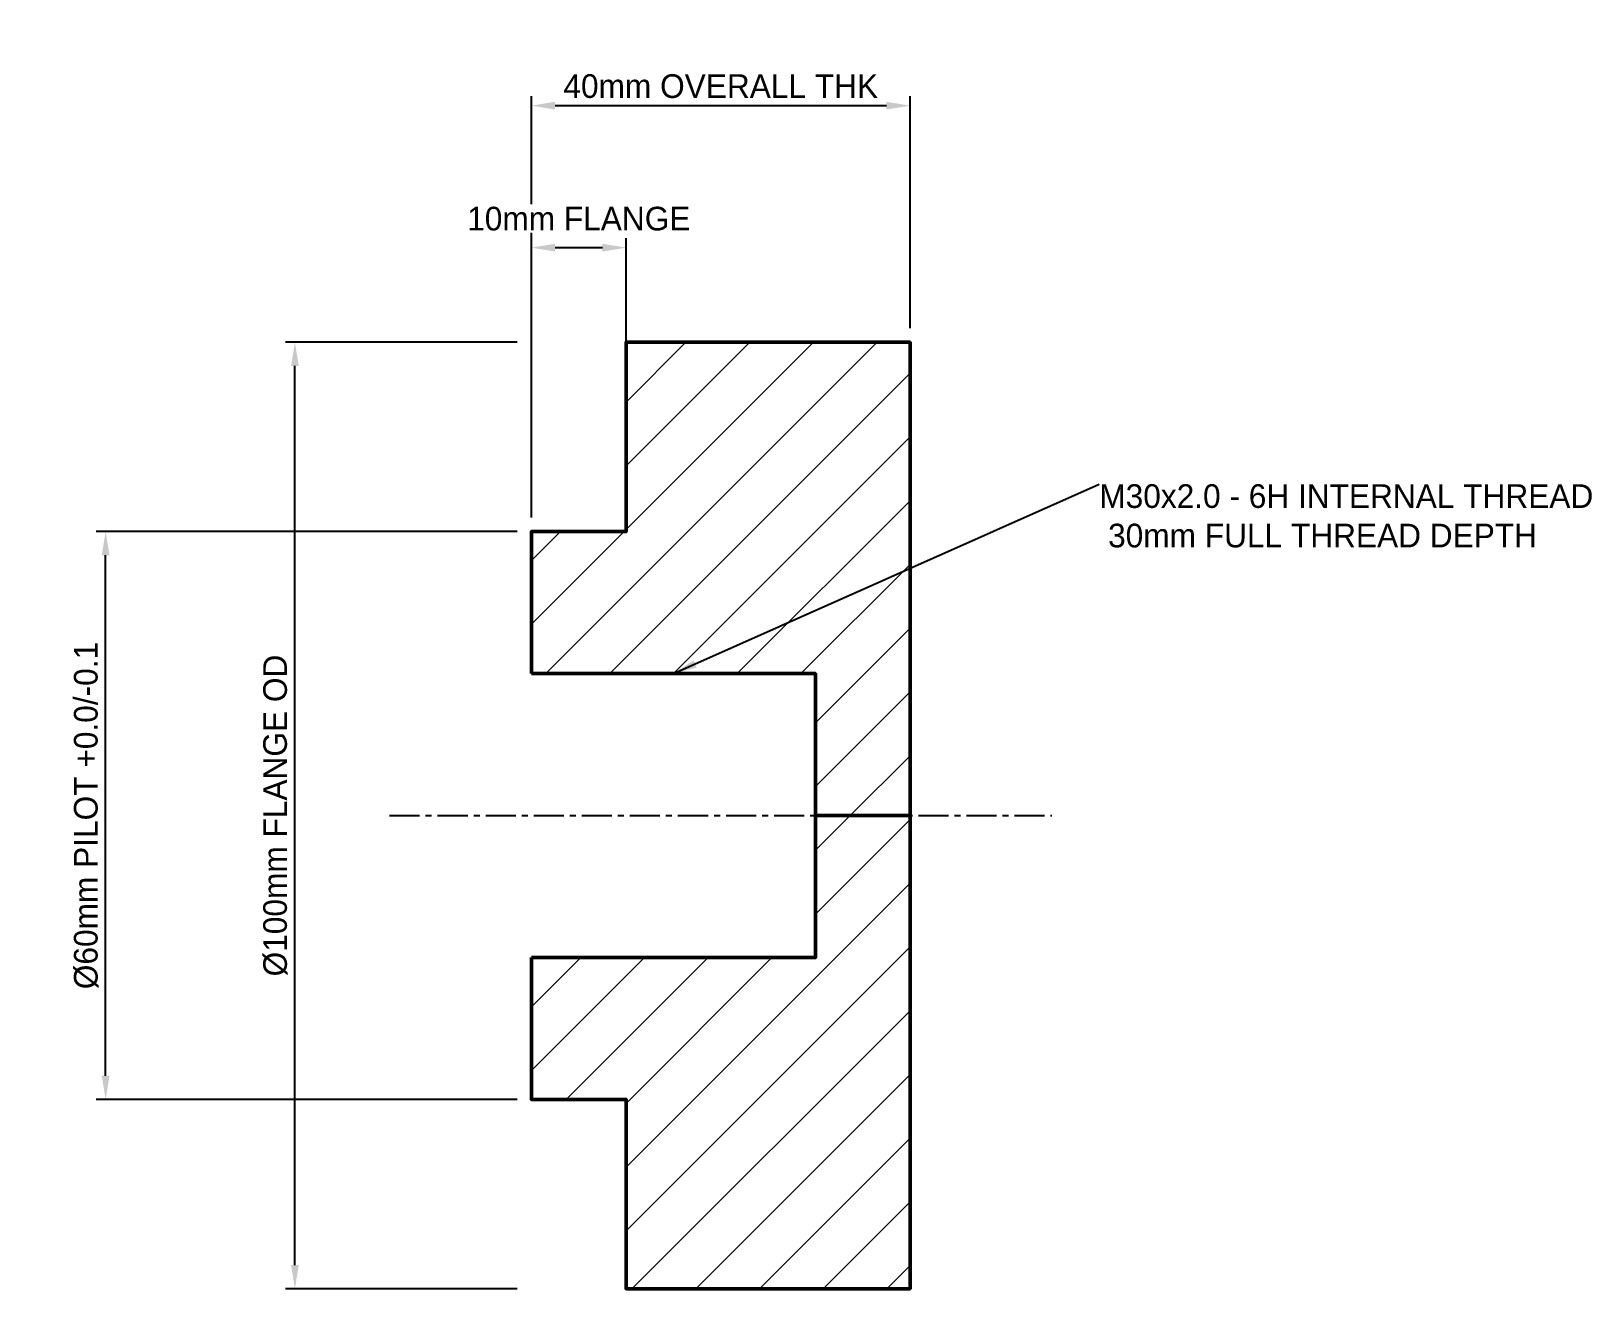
# Model space of a CAD drawing. Header units: metres. Extents: x -53 to 112, y -50 to 83.
import ezdxf

# ---------------------------------------------------------------- set-up
doc = ezdxf.new("R2010")
doc.units = ezdxf.units.M
doc.linetypes.add('CENTER', pattern=[5.08, 3.175, -0.635, 0.635, -0.635])
for name, color, linetype, lineweight in [('CENTERLINES', 7, 'CENTER', 25), ('DIMENSIONS', 7, 'Continuous', 25), ('GEOMETRY', 7, 'Continuous', 50), ('HATCH', 7, 'Continuous', 13)]:
    doc.layers.add(name, color=color, linetype=linetype, lineweight=lineweight)
doc.dimstyles.new('ENGINEERING_STYLE', dxfattribs={"dimtxt": 2.5, "dimasz": 2.5, "dimexe": 1, "dimexo": 1.5, "dimgap": 0.8, "dimtad": 1, "dimcen": 2.5, "dimazin": 3, "dimtfac": 1, "dimtmove": 0, "dimatfit": 3, "dimtfill": 1})

msp = doc.modelspace()

# ---------------------------------------------------------------- hatches: boundary and pattern name
at = {"layer": 'HATCH'}
h = msp.add_hatch(dxfattribs=at)
h.set_pattern_fill('ANSI31', scale=1.5)
h.paths.add_polyline_path([(0, 15), (30, 15), (30, 0), (40, 0), (40, 50), (10, 50), (10, 30), (0, 30)])
h = msp.add_hatch(dxfattribs=at)
h.set_pattern_fill('ANSI31', scale=1.5)
h.paths.add_polyline_path([(0, -15), (0, -30), (10, -30), (10, -50), (40, -50), (40, 0), (30, 0), (30, -15)])

# ---------------------------------------------------------------- linework, layer by layer
at = {"layer": 'CENTERLINES'}
msp.add_line((-15, 0), (55, 0), dxfattribs=at)
at = {"layer": 'GEOMETRY'}
for points in [[(0, 15), (30, 15), (30, 0), (40, 0), (40, 50), (10, 50), (10, 30), (0, 30)], [(0, -15), (0, -30), (10, -30), (10, -50), (40, -50), (40, 0), (30, 0), (30, -15)]]:
    msp.add_lwpolyline(points, close=True, dxfattribs=at)

# ---------------------------------------------------------------- texts
at = {"layer": 'DIMENSIONS', "insert": (60, 35), "char_height": 2.5, "attachment_point": 1}
msp.add_mtext('M30x2.0 - 6H INTERNAL THREAD\\P 30mm FULL THREAD DEPTH', dxfattribs=at)

# ---------------------------------------------------------------- next in the draw order: dimensions: what is measured, and where the dimension line sits
at = {"layer": 'DIMENSIONS'}
msp.add_linear_dim(base=(0, 75), p1=(0, 50), p2=(40, 50), text='40mm OVERALL THK', dimstyle='ENGINEERING_STYLE', dxfattribs=at).render()

# ---------------------------------------------------------------- next in the draw order: dimensions: what is measured, and where the dimension line sits
msp.add_linear_dim(base=(0, 60), p1=(0, 30), p2=(10, 30), text='10mm FLANGE', dimstyle='ENGINEERING_STYLE', dxfattribs=at).render()

# ---------------------------------------------------------------- next in the draw order: dimensions: what is measured, and where the dimension line sits
msp.add_linear_dim(base=(-45, -30), p1=(0, -30), p2=(0, 30), angle=90, text='%%C60mm PILOT +0.0/-0.1', dimstyle='ENGINEERING_STYLE', dxfattribs=at).render()

# ---------------------------------------------------------------- next in the draw order: leaders
msp.add_leader([(15, 15), (60, 35)], dimstyle='ENGINEERING_STYLE', dxfattribs=at)

# ---------------------------------------------------------------- next in the draw order: dimensions: what is measured, and where the dimension line sits
msp.add_linear_dim(base=(-25, -50), p1=(0, -50), p2=(0, 50), angle=90, text='%%C100mm FLANGE OD', dimstyle='ENGINEERING_STYLE', dxfattribs=at).render()

doc.saveas('drawing.dxf')
